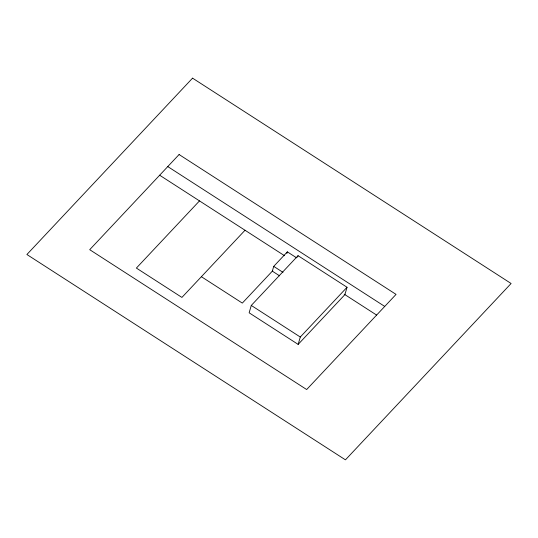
<?xml version="1.0" encoding="UTF-8"?>
<svg xmlns="http://www.w3.org/2000/svg" width="538" height="538" viewBox="0 0 538 538"><rect width="100%" height="100%" fill="white"/><g stroke="black" fill="none" stroke-linecap="round" stroke-linejoin="round"><path stroke-width="0.81" d="M251.28 305.436L249.141 312.807L298.153 344.394L344.898 294.629L347.044 287.258L298.032 255.671L251.28 305.436L300.291 337.03L298.153 344.394M296.613 257.837L287.346 251.858L273.714 266.377L272.329 271.152L279.605 275.846M286.889 253.452L287.346 251.858M297.601 257.144L298.032 255.671M199.49 200.896L136.383 268.079L181.918 297.427L245.025 230.244M272.753 270.695L242.322 303.096L201.387 276.707M300.291 337.03L347.044 287.258M167.775 166.578L384.731 306.431M159.658 175.22L284.548 255.725M344.212 294.185L376.613 315.073M273.714 266.377L282.981 272.349M192.557 78.151L26.9 254.508L345.443 459.849L511.1 283.492L192.557 78.151M179.087 154.534L89.712 249.686L306.667 389.539L396.049 294.387L179.087 154.534"/></g></svg>
